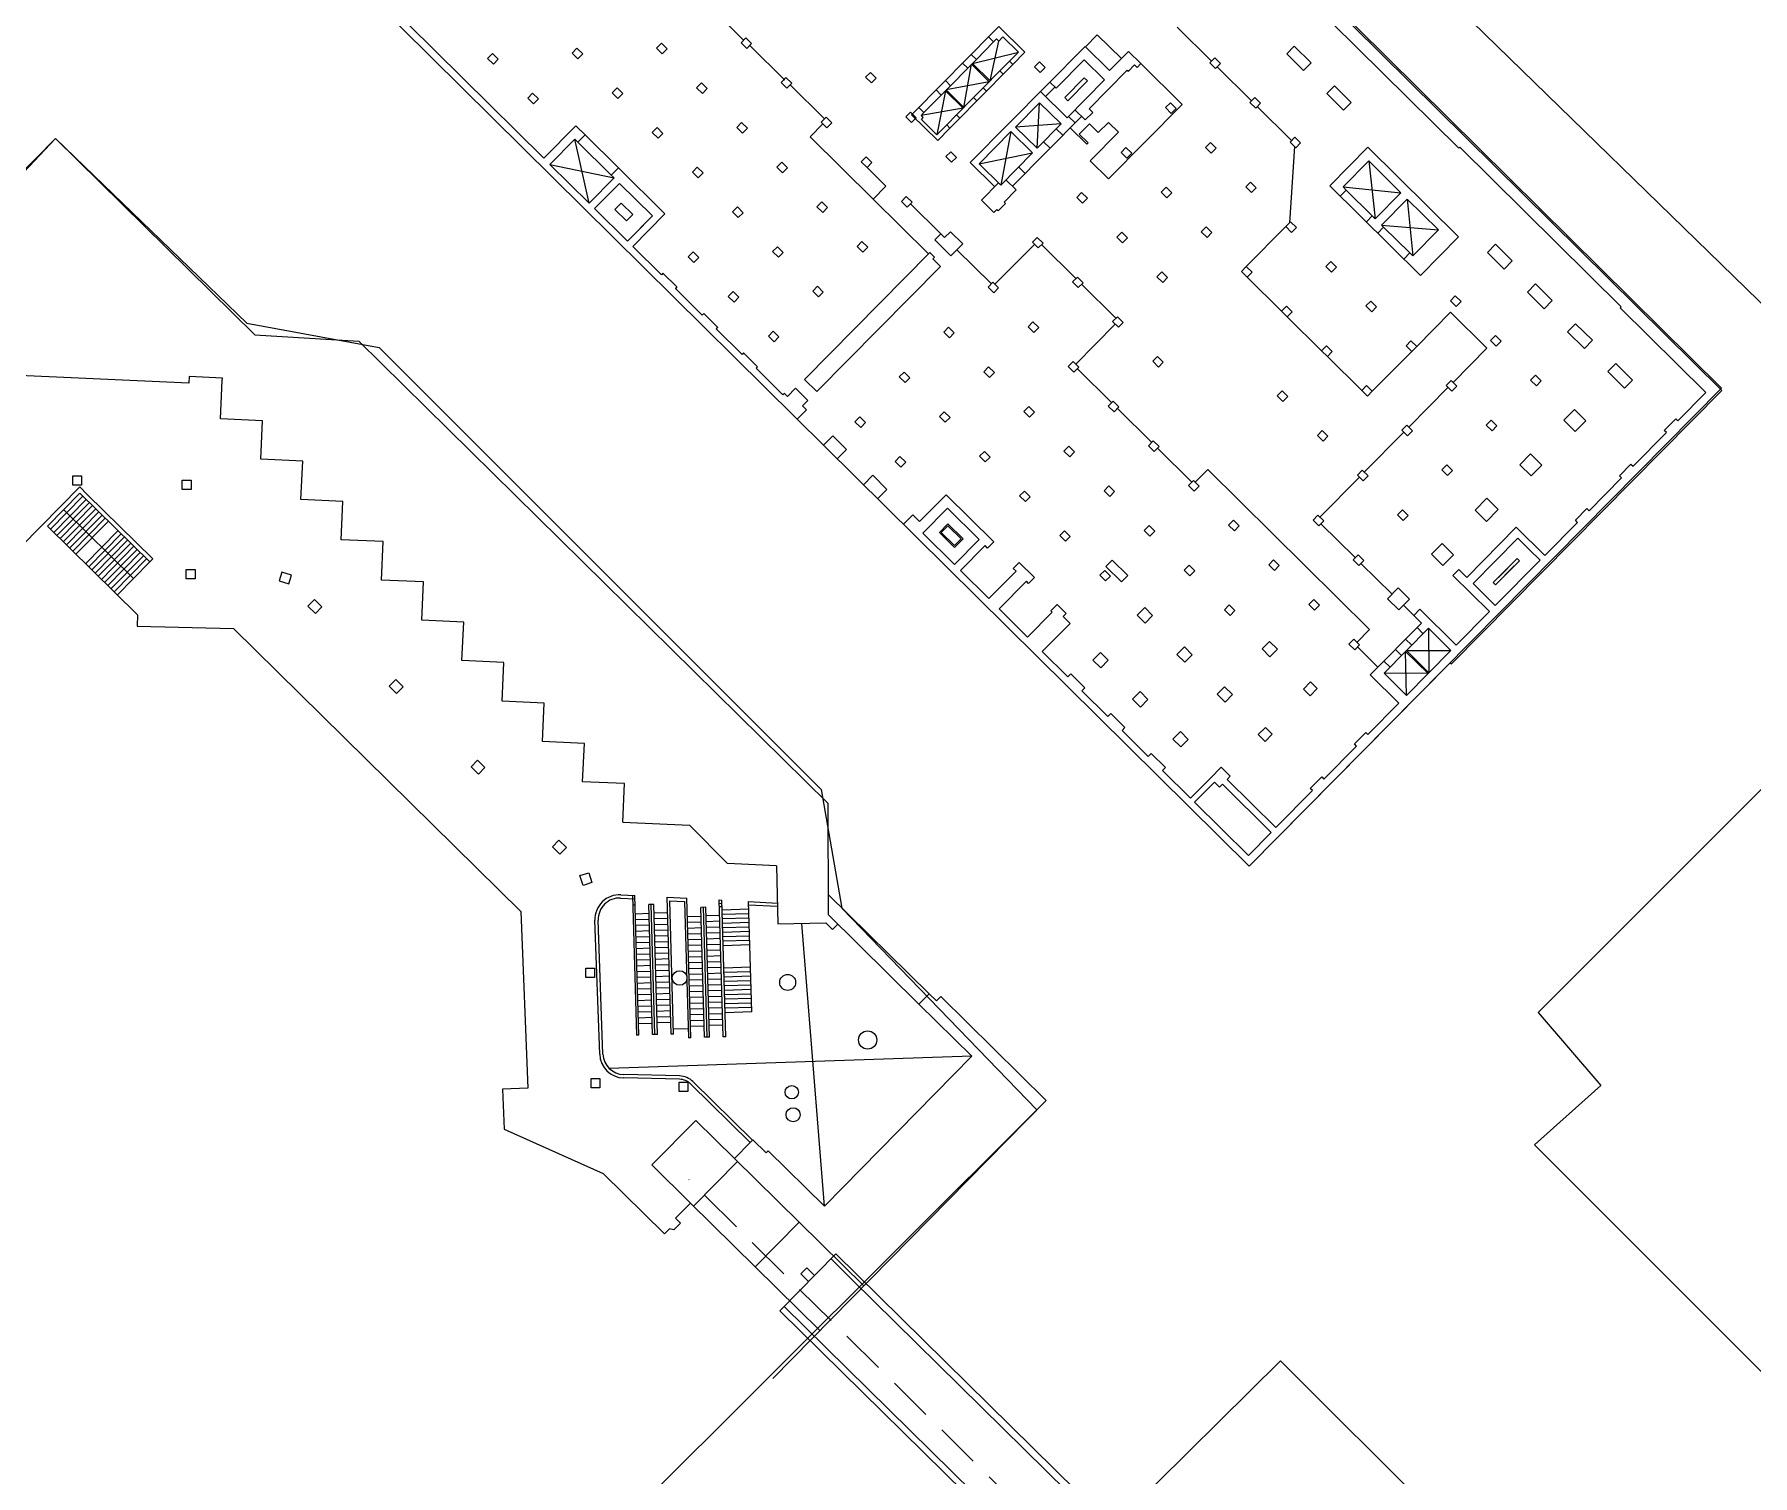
# Model space of a CAD drawing. Header units: inches. Extents: x 2320 to 12644, y -1199 to 8127.
# Drawn here: x 5254 to 5873, y 5929 to 6448 of the extents above; entities that cross this region are included whole.
import ezdxf

# ---------------------------------------------------------------- set-up
doc = ezdxf.new("R2010")
doc.units = ezdxf.units.IN
doc.header["$LTSCALE"] = 32
doc.header["$MEASUREMENT"] = 0
doc.linetypes.add('DASHED', pattern=[0.75, 0.5, -0.25])
for name, color, linetype in [('Buildings', 1, 'Continuous'), ('Floor Plan', 4, 'Continuous'), ('Underground', 3, 'Continuous')]:
    doc.layers.add(name, color=color, linetype=linetype)
doc.layers.add('Pathways', color=30, linetype='DASHED', lineweight=30)

msp = doc.modelspace()

# ---------------------------------------------------------------- linework, layer by layer
at = {"layer": 'Buildings'}
for p, q in [((5861.65, 6320.32), (5527.21, 6651)), ((5883.99, 6343.1), (5741.62, 6481.73)), ((5357.94, 6477.96), (5691.47, 6148.2)), ((5104.89, 6243.73), (5261.39, 6410.25)), ((5261.39, 6410.25), (5330.36, 6343.8)), ((5330.36, 6343.8), (5378, 6335.02)), ((5378, 6335.02), (5537.24, 6175.78)), ((5691.47, 6148.2), (5861.65, 6320.32)), ((5940.98, 6240.98), (5795.54, 6095.54)), ((5537.24, 6175.78), (5544.76, 6133.15)), ((5544.76, 6133.15), (5614.98, 6060.43)), ((5795.54, 6095.54), (5818.11, 6069.2)), ((5818.11, 6069.2), (5794.28, 6047.89)), ((5614.98, 6060.43), (5270.17, 5716.87)), ((5794.28, 6047.89), (5937.22, 5904.95)), ((5702.75, 5970.15), (5582.38, 5851.03)), ((5998.66, 5675.49), (5702.75, 5970.15))]:
    msp.add_line(p, q, dxfattribs=at)
at = {"layer": 'Floor Plan'}
for p, q in [((5199.78, 6347.64), (5261.39, 6410.25)), ((5261.39, 6410.25), (5333.3, 6339.5)), ((5333.3, 6339.5), (5370.69, 6337.25)), ((5370.69, 6337.25), (5539.72, 6170.94)), ((5309.46, 6322.1), (5225.18, 6325.96)), ((5309.58, 6324.51), (5309.46, 6322.1)), ((5321.56, 6323.96), (5309.58, 6324.51)), ((5320.88, 6309.27), (5321.52, 6323.08)), ((5321.52, 6323.08), (5321.56, 6323.96)), ((5336.01, 6308.58), (5320.88, 6309.27)), ((5335.38, 6294.77), (5336.01, 6308.58)), ((5350.51, 6294.07), (5335.38, 6294.77)), ((5349.88, 6280.27), (5350.51, 6294.07)), ((5249.1, 6263.35), (5270.18, 6284.77)), ((5270.18, 6284.77), (5272.91, 6282.07)), ((5270.27, 6282.49), (5258.57, 6270.6)), ((5271.35, 6281.43), (5259.64, 6269.54)), ((5272.49, 6280.31), (5260.79, 6268.41)), ((5273.64, 6279.18), (5261.94, 6267.28)), ((5274.79, 6278.05), (5263.08, 6266.16)), ((5275.93, 6276.92), (5264.23, 6265.03)), ((5295.42, 6257.75), (5270.27, 6282.49)), ((5272.91, 6282.07), (5296.51, 6258.85)), ((5365.01, 6279.57), (5349.88, 6280.27)), ((5364.37, 6265.76), (5365.01, 6279.57)), ((5289.57, 6251.8), (5264.42, 6276.54)), ((5277.08, 6275.79), (5265.38, 6263.9)), ((5278.23, 6274.67), (5266.52, 6262.77)), ((5279.37, 6273.54), (5267.67, 6261.64)), ((5280.52, 6272.41), (5268.82, 6260.52)), ((5258.57, 6270.6), (5291.02, 6238.67)), ((5283.96, 6269.03), (5272.25, 6257.13)), ((5285.1, 6267.9), (5273.4, 6256)), ((5286.25, 6266.77), (5274.55, 6254.88)), ((5287.4, 6265.64), (5275.69, 6253.75)), ((5288.54, 6264.51), (5276.84, 6252.62)), ((5379.5, 6265.07), (5364.37, 6265.76)), ((5378.87, 6251.26), (5379.5, 6265.07)), ((5289.69, 6263.39), (5277.99, 6251.49)), ((5290.84, 6262.26), (5279.13, 6250.36)), ((5291.98, 6261.13), (5280.28, 6249.24)), ((5293.13, 6260), (5281.43, 6248.11)), ((5294.28, 6258.87), (5282.57, 6246.98)), ((5296.51, 6258.85), (5295.42, 6257.75)), ((5295.42, 6257.75), (5283.72, 6245.85)), ((5394, 6250.57), (5378.87, 6251.26)), ((5393.37, 6236.76), (5394, 6250.57)), ((5291.02, 6238.67), (5290.92, 6234.69)), ((5290.92, 6234.69), (5325.57, 6233.78)), ((5325.57, 6233.78), (5429.12, 6131.89)), ((5408.5, 6236.06), (5393.37, 6236.76)), ((5407.87, 6222.25), (5408.5, 6236.06)), ((5423, 6221.56), (5407.87, 6222.25)), ((5422.36, 6207.63), (5422.99, 6221.44)), ((5437.49, 6206.94), (5422.36, 6207.63)), ((5436.85, 6193.13), (5437.49, 6206.94)), ((5451.99, 6192.44), (5436.85, 6193.13)), ((5451.35, 6178.63), (5451.99, 6192.44)), ((5466.48, 6177.93), (5451.35, 6178.63)), ((5465.85, 6164.12), (5466.48, 6177.93)), ((5539.72, 6170.94), (5539.83, 6130.76)), ((5465.85, 6164.12), (5489.84, 6163.02)), ((5503.59, 6149.23), (5489.84, 6163.02)), ((5521.18, 6148.37), (5503.59, 6149.23)), ((5521.18, 6148.37), (5521.71, 6127.41)), ((5465.05, 6136.73), (5470.2, 6136.46)), ((5465.11, 6137.91), (5470.16, 6137.65)), ((5469.27, 6137.69), (5470.72, 6087.41)), ((5471.61, 6087.43), (5470.16, 6137.65)), ((5483.23, 6087.77), (5481.81, 6137.04)), ((5481.81, 6137.04), (5488.94, 6136.66)), ((5484.12, 6087.79), (5482.73, 6135.8)), ((5482.73, 6135.8), (5488.08, 6135.52)), ((5488.08, 6135.52), (5489.5, 6086.42)), ((5490.39, 6086.45), (5488.94, 6136.66)), ((5502.01, 6086.78), (5500.59, 6136.05)), ((5500.59, 6136.05), (5501.48, 6136.01)), ((5500.62, 6134.87), (5501.51, 6134.82)), ((5502.65, 6095.45), (5501.48, 6136.01)), ((5502.9, 6086.81), (5501.48, 6136.01)), ((5512.29, 6095.73), (5511.15, 6135.5)), ((5511.15, 6135.5), (5521.52, 6134.96)), ((5576.18, 6102.29), (5539.81, 6138.08)), ((5429.12, 6131.89), (5431.6, 6068.3)), ((5457.49, 6080.52), (5455.78, 6128.73)), ((5458.68, 6080.56), (5456.96, 6128.77)), ((5470.26, 6134.24), (5469.37, 6134.21)), ((5470.35, 6131.1), (5475.27, 6131.24)), ((5470.41, 6129.02), (5475.33, 6129.16)), ((5476.96, 6134.43), (5475.18, 6134.38)), ((5476.53, 6087.57), (5475.18, 6134.38)), ((5477.42, 6087.6), (5476.07, 6134.4)), ((5478.31, 6087.62), (5476.96, 6134.43)), ((5481.97, 6131.43), (5477.05, 6131.29)), ((5482.03, 6129.35), (5477.11, 6129.21)), ((5489.13, 6130.11), (5494.05, 6130.25)), ((5495.74, 6133.45), (5493.96, 6133.4)), ((5495.31, 6086.59), (5493.96, 6133.4)), ((5496.2, 6086.62), (5494.85, 6133.42)), ((5497.09, 6086.64), (5495.74, 6133.45)), ((5500.75, 6130.45), (5495.83, 6130.31)), ((5500.81, 6128.37), (5495.89, 6128.23)), ((5501.55, 6133.61), (5500.66, 6133.59)), ((5511.23, 6132.71), (5501.58, 6132.43)), ((5511.27, 6131.1), (5501.63, 6130.82)), ((5511.32, 6129.49), (5501.67, 6129.21)), ((5511.18, 6134.31), (5521.45, 6133.77)), ((5539.83, 6130.76), (5572.53, 6098.59)), ((5470.47, 6126.94), (5475.39, 6127.08)), ((5470.53, 6124.86), (5475.45, 6125)), ((5470.59, 6122.78), (5475.51, 6122.92)), ((5482.09, 6127.27), (5477.17, 6127.13)), ((5482.15, 6125.19), (5477.23, 6125.05)), ((5482.21, 6123.11), (5477.29, 6122.97)), ((5489.19, 6128.03), (5494.11, 6128.18)), ((5489.25, 6125.95), (5494.17, 6126.1)), ((5489.31, 6123.87), (5494.23, 6124.02)), ((5500.87, 6126.29), (5495.95, 6126.15)), ((5500.93, 6124.21), (5496.01, 6124.07)), ((5500.99, 6122.13), (5496.07, 6121.99)), ((5511.36, 6127.88), (5501.72, 6127.61)), ((5511.36, 6127.88), (5501.72, 6127.61)), ((5511.41, 6126.28), (5501.77, 6126)), ((5511.46, 6124.67), (5501.81, 6124.39)), ((5511.5, 6123.06), (5501.86, 6122.78)), ((5521.71, 6127.41), (5538.91, 6127.84)), ((5538.46, 6025.82), (5530.31, 6127.63)), ((5538.91, 6127.84), (5541.35, 6125.44)), ((5541.35, 6125.44), (5543.26, 6127.39)), ((5470.65, 6120.7), (5475.57, 6120.84)), ((5470.71, 6118.62), (5475.63, 6118.76)), ((5470.77, 6116.54), (5475.69, 6116.68)), ((5482.27, 6121.03), (5477.35, 6120.89)), ((5482.33, 6118.96), (5477.41, 6118.81)), ((5482.39, 6116.88), (5477.47, 6116.73)), ((5489.37, 6121.8), (5494.29, 6121.94)), ((5489.43, 6119.72), (5494.35, 6119.86)), ((5489.49, 6117.64), (5494.41, 6117.78)), ((5501.05, 6120.05), (5496.13, 6119.91)), ((5501.11, 6117.97), (5496.19, 6117.83)), ((5511.55, 6121.45), (5501.9, 6121.18)), ((5511.6, 6119.85), (5501.95, 6119.57)), ((5511.6, 6119.85), (5501.95, 6119.57)), ((5470.83, 6114.46), (5475.75, 6114.6)), ((5470.89, 6112.38), (5475.81, 6112.52)), ((5470.95, 6110.3), (5475.87, 6110.45)), ((5482.45, 6114.8), (5477.53, 6114.65)), ((5482.51, 6112.72), (5477.59, 6112.58)), ((5482.57, 6110.64), (5477.65, 6110.5)), ((5489.55, 6115.56), (5494.47, 6115.7)), ((5489.61, 6113.48), (5494.53, 6113.62)), ((5489.67, 6111.4), (5494.59, 6111.54)), ((5501.17, 6115.89), (5496.25, 6115.75)), ((5501.23, 6113.81), (5496.31, 6113.67)), ((5501.29, 6111.73), (5496.37, 6111.59)), ((5511.83, 6111.81), (5502.18, 6111.53)), ((5511.83, 6111.81), (5502.18, 6111.53)), ((5511.87, 6110.2), (5502.23, 6109.92)), ((5471.01, 6108.22), (5475.93, 6108.37)), ((5471.07, 6106.14), (5475.99, 6106.29)), ((5471.13, 6104.07), (5476.05, 6104.21)), ((5482.63, 6108.56), (5477.71, 6108.42)), ((5482.69, 6106.48), (5477.77, 6106.34)), ((5482.75, 6104.4), (5477.83, 6104.26)), ((5489.73, 6109.32), (5494.65, 6109.46)), ((5489.79, 6107.24), (5494.71, 6107.38)), ((5489.85, 6105.16), (5494.77, 6105.3)), ((5501.35, 6109.65), (5496.43, 6109.51)), ((5501.41, 6107.58), (5496.49, 6107.43)), ((5501.47, 6105.5), (5496.55, 6105.35)), ((5511.92, 6108.59), (5502.28, 6108.31)), ((5511.97, 6106.98), (5502.32, 6106.71)), ((5512.01, 6105.38), (5502.37, 6105.1)), ((5512.06, 6103.77), (5502.41, 6103.49)), ((5512.06, 6103.77), (5502.41, 6103.49)), ((5471.19, 6101.99), (5476.11, 6102.13)), ((5471.25, 6099.91), (5476.17, 6100.05)), ((5471.31, 6097.83), (5476.23, 6097.97)), ((5482.81, 6102.32), (5477.89, 6102.18)), ((5482.87, 6100.24), (5477.95, 6100.1)), ((5482.93, 6098.16), (5478.01, 6098.02)), ((5489.91, 6103.08), (5494.83, 6103.22)), ((5489.97, 6101), (5494.89, 6101.14)), ((5490.03, 6098.92), (5494.95, 6099.07)), ((5501.53, 6103.42), (5496.61, 6103.28)), ((5501.59, 6101.34), (5496.67, 6101.2)), ((5501.65, 6099.26), (5496.73, 6099.12)), ((5512.11, 6102.16), (5502.46, 6101.88)), ((5512.15, 6100.55), (5502.51, 6100.28)), ((5512.2, 6098.95), (5502.55, 6098.67)), ((5512.25, 6097.34), (5502.6, 6097.06)), ((5572.53, 6098.59), (5576.18, 6102.29)), ((5572.53, 6098.59), (5591.6, 6079.82)), ((5576.18, 6102.29), (5578.82, 6099.7)), ((5578.82, 6099.7), (5580.36, 6101.27)), ((5580.36, 6101.27), (5618.36, 6063.88)), ((5471.37, 6095.75), (5476.29, 6095.89)), ((5471.43, 6093.67), (5476.35, 6093.81)), ((5471.49, 6091.59), (5476.41, 6091.73)), ((5482.99, 6096.08), (5478.07, 6095.94)), ((5483.05, 6094), (5478.13, 6093.86)), ((5483.11, 6091.92), (5478.19, 6091.78)), ((5490.09, 6096.84), (5495.01, 6096.99)), ((5490.15, 6094.77), (5495.07, 6094.91)), ((5490.21, 6092.69), (5495.13, 6092.83)), ((5501.71, 6097.18), (5496.79, 6097.04)), ((5501.77, 6095.1), (5496.85, 6094.96)), ((5501.83, 6093.02), (5496.91, 6092.88)), ((5512.29, 6095.73), (5502.65, 6095.45)), ((5471.61, 6087.43), (5470.72, 6087.41)), ((5478.31, 6087.62), (5476.53, 6087.57)), ((5484.12, 6087.79), (5483.23, 6087.77)), ((5484.06, 6089.61), (5489.4, 6089.76)), ((5490.39, 6086.45), (5489.5, 6086.42)), ((5490.27, 6090.61), (5495.19, 6090.75)), ((5497.09, 6086.64), (5495.31, 6086.59)), ((5501.89, 6090.94), (5496.97, 6090.8)), ((5502.9, 6086.81), (5502.01, 6086.78)), ((5591.6, 6079.82), (5460.96, 6075.37)), ((5591.6, 6079.82), (5538.46, 6025.82)), ((5486.27, 6072.67), (5466.18, 6073.15)), ((5431.6, 6068.3), (5422.51, 6067.95)), ((5422.51, 6067.95), (5423.07, 6053.5)), ((5486.25, 6071.48), (5466.15, 6071.97)), ((5490.25, 6069.79), (5511.68, 6048.7)), ((5491.08, 6070.63), (5512.51, 6049.54)), ((5519.82, 5963.73), (5618.36, 6063.88)), ((5492.09, 6056.67), (5476.3, 6040.62)), ((5506.03, 6042.95), (5492.09, 6056.67)), ((5423.07, 6053.5), (5458.8, 6037.61)), ((5511.68, 6048.7), (5506.03, 6042.95)), ((5512.65, 6049.73), (5511.66, 6048.73)), ((5517.49, 6044.97), (5512.65, 6049.73)), ((5507.12, 6041.88), (5491.33, 6025.83)), ((5506.03, 6042.95), (5552.64, 5997.09)), ((5518.23, 6045.73), (5517.49, 6044.97)), ((5538.46, 6025.82), (5518.23, 6045.73)), ((5480.88, 6015.89), (5458.8, 6037.61)), ((5490.23, 6026.91), (5476.3, 6040.62)), ((5490.23, 6026.91), (5484.85, 6021.44)), ((5536.85, 5981.04), (5490.23, 6026.91)), ((5482.62, 6017.65), (5480.88, 6015.89)), ((5484.16, 6017.25), (5482.62, 6017.65)), ((5486.6, 6019.72), (5484.16, 6017.25)), ((5484.85, 6021.44), (5486.6, 6019.72)), ((5529.33, 6020.02), (5513.54, 6003.97)), ((5542.59, 6008.66), (5522.42, 5988.16)), ((5548.5, 5999.31), (5540.83, 6006.87)), ((5550.27, 6001.11), (5542.59, 6008.66)), ((5548.5, 5999.31), (5703, 5847.29)), ((5550.27, 6001.11), (5704.77, 5849.09)), ((5522.42, 5988.16), (5684.6, 5828.59)), ((5523.95, 5989.71), (5686.12, 5830.14))]:
    msp.add_line(p, q, dxfattribs=at)
for points in [[(5267.64, 6288.73), (5270.83, 6288.75), (5270.85, 6285.38), (5267.66, 6285.36)], [(5307.11, 6287.18), (5310.3, 6287.21), (5310.33, 6283.84), (5307.14, 6283.81)], [(5308.53, 6255.02), (5311.71, 6255.04), (5311.74, 6251.67), (5308.55, 6251.65)], [(5346.53, 6253.03), (5342.95, 6254.13), (5341.97, 6250.94), (5345.56, 6249.84)], [(5354.75, 6244.19), (5357.43, 6241.56), (5355.09, 6239.19), (5352.41, 6241.82)], [(5384.01, 6215.4), (5386.69, 6212.77), (5384.35, 6210.39), (5381.67, 6213.02)], [(5413.5, 6186.39), (5416.18, 6183.75), (5413.84, 6181.38), (5411.16, 6184.01)], [(5442.82, 6157.54), (5445.49, 6154.91), (5443.15, 6152.53), (5440.48, 6155.16)], [(5453.55, 6145.88), (5454.7, 6142.31), (5451.53, 6141.28), (5450.37, 6144.85)], [(5452.46, 6111.52), (5455.65, 6111.55), (5455.67, 6108.18), (5452.49, 6108.15)], [(5454.37, 6071.73), (5457.55, 6071.75), (5457.58, 6068.38), (5454.39, 6068.36)], [(5486.09, 6070.4), (5489.28, 6070.43), (5489.31, 6067.06), (5486.12, 6067.03)], [(5532.15, 6003.62), (5534.93, 6000.89), (5532.76, 5998.69), (5529.99, 6001.42)]]:
    msp.add_lwpolyline(points, close=True, dxfattribs=at)
for centre, radius in [((5486.29, 6107.96), 2.63), ((5525.22, 6106.36), 2.88), ((5554.03, 6085.64), 3.28), ((5526.71, 6066.82), 2.42), ((5527.18, 6058.72), 2.53)]:
    msp.add_circle(centre, radius, dxfattribs=at)
for centre, radius, start, end in [((5464.65, 6129.05), 8.87, 87.00286, 182.0384), ((5464.65, 6129.05), 7.69, 87.00286, 182.0384), ((5466.36, 6080.84), 8.87, 182.0384, 268.62935), ((5466.36, 6080.84), 7.69, 182.0384, 268.62935), ((5486.1, 6065.57), 7.1, 45.46331, 88.62935), ((5486.1, 6065.57), 5.92, 45.46331, 88.62935)]:
    msp.add_arc(centre, radius, start, end, dxfattribs=at)
at = {"layer": 'Pathways'}
msp.add_lwpolyline([(5995.51, 5426.8), (5878.29, 5555.12), (5676.02, 5744.2), (5728.57, 5798.91), (5489.6, 6035.35)], dxfattribs=at)
at = {"layer": 'Underground'}
for p, q in [((5527.73, 6649.67), (5861.72, 6319.45)), ((5691.28, 6481.62), (5766.98, 6406.77)), ((5691.47, 6148.2), (5357.96, 6477.98)), ((5437.32, 6403.14), (5362.4, 6477.22)), ((5509.31, 6445.6), (5496.93, 6457.84)), ((5665.49, 6450.37), (5677.89, 6438.1)), ((5477.99, 6442.82), (5479.74, 6444.6)), ((5481.81, 6442.55), (5479.74, 6444.6)), ((5508.42, 6444.7), (5510.17, 6446.47)), ((5510.48, 6442.65), (5508.42, 6444.7)), ((5512.24, 6444.42), (5510.17, 6446.47)), ((5512.24, 6444.42), (5510.48, 6442.65)), ((5597.58, 6446.82), (5591.36, 6440.54)), ((5599.43, 6445), (5593.21, 6438.71)), ((5598.11, 6430.98), (5601.25, 6445.33)), ((5636.73, 6447.58), (5632.46, 6443.26)), ((5636.73, 6447.58), (5645.43, 6438.99)), ((5417.14, 6439.06), (5418.9, 6440.83)), ((5419.21, 6437.01), (5417.14, 6439.06)), ((5420.96, 6438.79), (5418.9, 6440.83)), ((5420.96, 6438.79), (5419.21, 6437.01)), ((5447.56, 6440.94), (5449.31, 6442.72)), ((5449.63, 6438.9), (5447.56, 6440.94)), ((5451.38, 6440.67), (5449.31, 6442.72)), ((5451.38, 6440.67), (5449.63, 6438.9)), ((5480.06, 6440.78), (5477.99, 6442.82)), ((5481.81, 6442.55), (5480.06, 6440.78)), ((5524.19, 6431.3), (5511.58, 6443.76)), ((5591.01, 6401.54), (5632.36, 6443.36)), ((5591.77, 6437.25), (5608.33, 6441.31)), ((5601.66, 6434.57), (5605.17, 6438.12)), ((5614.14, 6436.04), (5615.9, 6437.82)), ((5617.96, 6435.77), (5615.9, 6437.82)), ((5621.94, 6428.33), (5632.06, 6438.56)), ((5632.06, 6438.56), (5639.38, 6431.32)), ((5632.36, 6443.36), (5641.16, 6434.67)), ((5641.16, 6434.67), (5648.02, 6441.61)), ((5648.02, 6441.61), (5652.48, 6437.21)), ((5677.31, 6437.51), (5679.06, 6439.28)), ((5681.13, 6437.24), (5679.06, 6439.28)), ((5705, 6440.7), (5707.72, 6443.45)), ((5705, 6440.7), (5711.05, 6434.71)), ((5707.72, 6443.45), (5713.77, 6437.47)), ((5522.86, 6430.41), (5524.61, 6432.19)), ((5526.68, 6430.14), (5524.61, 6432.19)), ((5553.29, 6432.29), (5555.05, 6434.06)), ((5555.36, 6430.24), (5553.29, 6432.29)), ((5557.11, 6432.01), (5555.05, 6434.06)), ((5557.11, 6432.01), (5555.36, 6430.24)), ((5588.23, 6437.37), (5582.02, 6431.08)), ((5590.08, 6435.54), (5583.86, 6429.25)), ((5588.7, 6421.46), (5591.48, 6436.96)), ((5591.48, 6436.96), (5597.83, 6430.69)), ((5591.77, 6437.25), (5598.11, 6430.98)), ((5602.86, 6433.39), (5606.37, 6436.94)), ((5616.21, 6434), (5614.14, 6436.04)), ((5617.96, 6435.77), (5616.21, 6434)), ((5633.8, 6420.97), (5647.47, 6434.79)), ((5647.47, 6434.79), (5647.88, 6434.39)), ((5647.88, 6434.39), (5650.2, 6436.73)), ((5650.2, 6436.73), (5651.12, 6435.83)), ((5651.12, 6435.83), (5652.48, 6437.21)), ((5652.48, 6437.21), (5667.36, 6422.49)), ((5679.38, 6435.47), (5677.31, 6437.51)), ((5681.13, 6437.24), (5679.38, 6435.47)), ((5679.96, 6436.06), (5692.34, 6423.82)), ((5711.05, 6434.71), (5713.77, 6437.47)), ((5431.59, 6424.77), (5433.34, 6426.55)), ((5435.41, 6424.5), (5433.34, 6426.55)), ((5462.01, 6426.66), (5463.76, 6428.43)), ((5464.08, 6424.62), (5462.01, 6426.66)), ((5465.83, 6426.39), (5463.76, 6428.43)), ((5465.83, 6426.39), (5464.08, 6424.62)), ((5492.43, 6428.54), (5494.19, 6430.31)), ((5494.5, 6426.49), (5492.43, 6428.54)), ((5496.26, 6428.26), (5494.19, 6430.31)), ((5496.26, 6428.26), (5494.5, 6426.49)), ((5524.93, 6428.37), (5522.86, 6430.41)), ((5526.68, 6430.14), (5524.93, 6428.37)), ((5538.53, 6417.36), (5526.15, 6429.6)), ((5578.69, 6427.72), (5572.47, 6421.43)), ((5580.54, 6425.89), (5574.32, 6419.6)), ((5582.08, 6427.45), (5578.97, 6411.62)), ((5582.08, 6427.45), (5588.42, 6421.18)), ((5597.83, 6430.69), (5582.36, 6427.73)), ((5582.36, 6427.73), (5588.7, 6421.46)), ((5595.66, 6428.5), (5592.15, 6424.95)), ((5596.86, 6427.32), (5593.35, 6423.77)), ((5616.33, 6427.14), (5625.9, 6417.68)), ((5618.15, 6425.34), (5621.52, 6428.75)), ((5619.7, 6430.55), (5621.94, 6428.33)), ((5625.9, 6417.68), (5639.38, 6431.32)), ((5719.45, 6426.4), (5722.18, 6429.16)), ((5719.45, 6426.4), (5725.51, 6420.42)), ((5722.18, 6429.16), (5728.23, 6423.17)), ((5433.66, 6422.73), (5431.59, 6424.77)), ((5435.41, 6424.5), (5433.66, 6422.73)), ((5567.74, 6418), (5569.49, 6419.77)), ((5571.56, 6417.73), (5569.49, 6419.77)), ((5588.42, 6421.18), (5573.29, 6418.56)), ((5607.31, 6414.38), (5615.97, 6423.14)), ((5615.06, 6406.72), (5615.97, 6423.14)), ((5615.97, 6423.14), (5623.72, 6415.48)), ((5628.73, 6420.55), (5632.41, 6416.91)), ((5632.41, 6416.91), (5635.13, 6419.66)), ((5633.8, 6420.97), (5635.13, 6419.66)), ((5667.36, 6422.49), (5640.85, 6395.67)), ((5661.33, 6421.35), (5663.08, 6423.12)), ((5663.4, 6419.3), (5661.33, 6421.35)), ((5665.15, 6421.08), (5663.08, 6423.12)), ((5665.15, 6421.08), (5663.4, 6419.3)), ((5691.75, 6423.23), (5693.51, 6425)), ((5693.82, 6421.18), (5691.75, 6423.23)), ((5695.58, 6422.95), (5693.51, 6425)), ((5695.58, 6422.95), (5693.82, 6421.18)), ((5694.41, 6421.77), (5706.78, 6409.53)), ((5725.51, 6420.42), (5728.23, 6423.17)), ((5448.91, 6414.86), (5437.32, 6403.14)), ((5448.91, 6414.86), (5452.29, 6411.53)), ((5476.45, 6412.37), (5478.21, 6414.15)), ((5480.27, 6412.1), (5478.21, 6414.15)), ((5506.88, 6414.25), (5508.63, 6416.02)), ((5508.95, 6412.21), (5506.88, 6414.25)), ((5510.7, 6413.98), (5508.63, 6416.02)), ((5510.7, 6413.98), (5508.95, 6412.21)), ((5533.28, 6410.88), (5537.89, 6415.55)), ((5537.31, 6416.13), (5539.06, 6417.9)), ((5539.38, 6414.08), (5537.31, 6416.13)), ((5541.13, 6415.86), (5539.06, 6417.9)), ((5541.13, 6415.86), (5539.38, 6414.08)), ((5569.81, 6415.96), (5567.74, 6418)), ((5571.56, 6417.73), (5569.81, 6415.96)), ((5586.01, 6418.73), (5582.5, 6415.19)), ((5587.2, 6417.55), (5583.69, 6414)), ((5606.18, 6393.03), (5631.08, 6418.22)), ((5623.72, 6415.48), (5607.31, 6414.38)), ((5607.31, 6414.38), (5615.06, 6406.72)), ((5615.06, 6406.72), (5623.72, 6415.48)), ((5621.99, 6413.73), (5624.34, 6411.4)), ((5628.76, 6415.86), (5626.4, 6418.19)), ((5632.98, 6408.17), (5626.99, 6414.08)), ((5633.92, 6415.54), (5630.27, 6411.85)), ((5637.13, 6412.37), (5633.92, 6415.54)), ((5640.78, 6416.06), (5637.13, 6412.37)), ((5644.4, 6412.48), (5640.78, 6416.06)), ((5448.56, 6410), (5439.57, 6400.92)), ((5453.68, 6386.97), (5448.56, 6410)), ((5449.68, 6408.89), (5448.56, 6410)), ((5452.29, 6411.53), (5449.68, 6408.89)), ((5461.62, 6397.09), (5449.68, 6408.89)), ((5452.29, 6411.53), (5464.22, 6399.73)), ((5478.52, 6410.33), (5476.45, 6412.37)), ((5480.27, 6412.1), (5478.52, 6410.33)), ((5556.03, 6388.39), (5533.28, 6410.88)), ((5594.21, 6401.13), (5605.67, 6412.72)), ((5605.67, 6412.72), (5601.96, 6393.47)), ((5605.67, 6412.72), (5613.42, 6405.06)), ((5617.4, 6409.09), (5619.76, 6406.76)), ((5630.27, 6411.85), (5633.48, 6408.68)), ((5633.48, 6408.68), (5632.98, 6408.17)), ((5634.24, 6402.2), (5644.4, 6412.48)), ((5645.35, 6405.19), (5647.1, 6406.96)), ((5649.17, 6404.92), (5647.1, 6406.96)), ((5675.77, 6407.06), (5677.53, 6408.84)), ((5677.84, 6405.02), (5675.77, 6407.06)), ((5679.59, 6406.79), (5677.53, 6408.84)), ((5707.76, 6407.4), (5706.01, 6379.85)), ((5706.2, 6408.95), (5707.96, 6410.72)), ((5708.27, 6406.9), (5706.2, 6408.95)), ((5710.02, 6408.67), (5707.96, 6410.72)), ((5710.02, 6408.67), (5708.27, 6406.9)), ((5453.68, 6386.97), (5439.57, 6400.92)), ((5439.57, 6400.92), (5462.66, 6396.06)), ((5521.33, 6399.97), (5523.08, 6401.74)), ((5525.15, 6399.69), (5523.08, 6401.74)), ((5551.75, 6401.84), (5553.51, 6403.62)), ((5553.82, 6399.8), (5551.75, 6401.84)), ((5555.57, 6401.57), (5553.51, 6403.62)), ((5555.57, 6401.57), (5553.82, 6399.8)), ((5582.18, 6403.72), (5583.94, 6405.49)), ((5584.25, 6401.67), (5582.18, 6403.72)), ((5586.01, 6403.44), (5583.94, 6405.49)), ((5586.01, 6403.44), (5584.25, 6401.67)), ((5599.81, 6392.85), (5591.01, 6401.54)), ((5594.21, 6401.13), (5613.42, 6405.06)), ((5594.21, 6401.13), (5601.96, 6393.47)), ((5601.96, 6393.47), (5613.42, 6405.06)), ((5640.85, 6395.67), (5634.24, 6402.2)), ((5647.41, 6403.14), (5645.35, 6405.19)), ((5649.17, 6404.92), (5647.41, 6403.14)), ((5679.59, 6406.79), (5677.84, 6405.02)), ((5734.59, 6402.14), (5736.91, 6381.34)), ((5462.66, 6396.06), (5453.68, 6386.97)), ((5464.22, 6399.73), (5461.62, 6397.09)), ((5462.66, 6396.06), (5461.62, 6397.09)), ((5464.22, 6399.73), (5481.02, 6383.12)), ((5490.9, 6398.09), (5492.65, 6399.86)), ((5492.97, 6396.04), (5490.9, 6398.09)), ((5494.72, 6397.82), (5492.65, 6399.86)), ((5494.72, 6397.82), (5492.97, 6396.04)), ((5523.39, 6397.92), (5521.33, 6399.97)), ((5525.15, 6399.69), (5523.39, 6397.92)), ((5553.82, 6399.8), (5560.64, 6393.05)), ((5603.83, 6395.36), (5607.5, 6391.72)), ((5608.43, 6400.02), (5610.79, 6397.69)), ((5690.22, 6392.78), (5691.98, 6394.56)), ((5694.04, 6392.51), (5691.98, 6394.56)), ((5464.66, 6394.08), (5455.68, 6384.99)), ((5476.5, 6382.38), (5464.66, 6394.08)), ((5556.03, 6388.39), (5560.64, 6393.05)), ((5575.94, 6368.71), (5556.03, 6388.39)), ((5566.2, 6387.56), (5567.95, 6389.33)), ((5570.02, 6387.29), (5567.95, 6389.33)), ((5595.06, 6388.05), (5601.18, 6394.23)), ((5603.16, 6387.32), (5607.5, 6391.72)), ((5629.37, 6389.02), (5631.12, 6390.8)), ((5631.44, 6386.98), (5629.37, 6389.02)), ((5633.19, 6388.75), (5631.12, 6390.8)), ((5633.19, 6388.75), (5631.44, 6386.98)), ((5659.79, 6390.9), (5661.54, 6392.68)), ((5661.86, 6388.86), (5659.79, 6390.9)), ((5663.61, 6390.63), (5661.54, 6392.68)), ((5663.61, 6390.63), (5661.86, 6388.86)), ((5692.29, 6390.74), (5690.22, 6392.78)), ((5694.04, 6392.51), (5692.29, 6390.74)), ((5725.34, 6392.79), (5746.16, 6390.7)), ((5726.45, 6391.69), (5735.83, 6382.41)), ((5748.44, 6388.44), (5739.2, 6379.09)), ((5748.44, 6388.44), (5750.45, 6367.96)), ((5467.51, 6373.29), (5455.68, 6384.99)), ((5476.5, 6382.38), (5467.51, 6373.29)), ((5481.02, 6383.12), (5469.42, 6371.4)), ((5505.34, 6383.8), (5507.1, 6385.58)), ((5507.41, 6381.76), (5505.34, 6383.8)), ((5509.17, 6383.53), (5507.1, 6385.58)), ((5509.17, 6383.53), (5507.41, 6381.76)), ((5535.77, 6385.68), (5537.52, 6387.45)), ((5537.84, 6383.64), (5535.77, 6385.68)), ((5539.59, 6385.41), (5537.52, 6387.45)), ((5539.59, 6385.41), (5537.84, 6383.64)), ((5568.27, 6385.51), (5566.2, 6387.56)), ((5570.02, 6387.29), (5568.27, 6385.51)), ((5580.36, 6375.92), (5569.45, 6386.71)), ((5595.06, 6388.05), (5599.52, 6383.64)), ((5599.52, 6383.64), (5600.55, 6384.69)), ((5600.55, 6384.69), (5601.09, 6384.15)), ((5601.09, 6384.15), (5603.7, 6386.79)), ((5603.16, 6387.32), (5603.7, 6386.79)), ((5736.91, 6381.34), (5735.83, 6382.41)), ((5578.23, 6373.76), (5580.36, 6375.92)), ((5580.36, 6375.92), (5581.73, 6374.56)), ((5581.73, 6374.56), (5583.83, 6376.68)), ((5583.83, 6376.68), (5588.28, 6372.28)), ((5643.81, 6374.74), (5645.57, 6376.51)), ((5647.63, 6374.47), (5645.57, 6376.51)), ((5674.24, 6376.62), (5675.99, 6378.4)), ((5676.31, 6374.58), (5674.24, 6376.62)), ((5678.06, 6376.35), (5675.99, 6378.4)), ((5678.06, 6376.35), (5676.31, 6374.58)), ((5704.67, 6378.5), (5690.44, 6364.11)), ((5704.67, 6378.5), (5706.42, 6380.27)), ((5706.73, 6376.45), (5704.67, 6378.5)), ((5708.49, 6378.22), (5706.42, 6380.27)), ((5708.49, 6378.22), (5706.73, 6376.45)), ((5739.93, 6378.36), (5737.79, 6376.2)), ((5739.2, 6379.09), (5739.93, 6378.36)), ((5739.2, 6379.09), (5759.7, 6377.31)), ((5739.93, 6378.36), (5749.38, 6369.02)), ((5479.73, 6361.21), (5469.42, 6371.4)), ((5519.79, 6369.52), (5521.54, 6371.29)), ((5523.61, 6369.25), (5521.54, 6371.29)), ((5550.22, 6371.4), (5551.97, 6373.17)), ((5552.29, 6369.35), (5550.22, 6371.4)), ((5554.04, 6371.12), (5551.97, 6373.17)), ((5554.04, 6371.12), (5552.29, 6369.35)), ((5578.23, 6373.76), (5584.05, 6368)), ((5584.05, 6368), (5588.28, 6372.28)), ((5598.62, 6357.94), (5586.22, 6370.2)), ((5614.13, 6372.13), (5599.9, 6357.74)), ((5613.39, 6372.86), (5615.14, 6374.63)), ((5615.46, 6370.82), (5613.39, 6372.86)), ((5617.21, 6372.59), (5615.14, 6374.63)), ((5617.21, 6372.59), (5615.46, 6370.82)), ((5629.05, 6359.81), (5616.67, 6372.05)), ((5645.88, 6372.69), (5643.81, 6374.74)), ((5647.63, 6374.47), (5645.88, 6372.69)), ((5777.28, 6369.22), (5780.18, 6372.14)), ((5786.23, 6366.16), (5780.18, 6372.14)), ((5786.23, 6366.16), (5780.18, 6372.14)), ((5489.37, 6367.64), (5491.12, 6369.41)), ((5491.44, 6365.59), (5489.37, 6367.64)), ((5493.19, 6367.36), (5491.12, 6369.41)), ((5493.19, 6367.36), (5491.44, 6365.59)), ((5521.86, 6367.47), (5519.79, 6369.52)), ((5523.61, 6369.25), (5521.86, 6367.47)), ((5531.25, 6323.51), (5576.4, 6369.18)), ((5535.7, 6319.1), (5580.26, 6364.17)), ((5576.4, 6369.18), (5578.13, 6367.47)), ((5577.53, 6366.87), (5578.13, 6367.47)), ((5577.53, 6366.87), (5580.26, 6364.17)), ((5688.68, 6362.33), (5690.44, 6364.11)), ((5692.5, 6362.06), (5690.44, 6364.11)), ((5719.11, 6364.21), (5720.86, 6365.98)), ((5721.18, 6362.16), (5719.11, 6364.21)), ((5722.93, 6363.94), (5720.86, 6365.98)), ((5722.93, 6363.94), (5721.18, 6362.16)), ((5750.45, 6367.96), (5749.38, 6369.02)), ((5777.28, 6369.22), (5783.34, 6363.23)), ((5777.29, 6369.22), (5783.34, 6363.24)), ((5783.34, 6363.23), (5786.23, 6366.16)), ((5480.27, 6361.75), (5479.73, 6361.21)), ((5485.29, 6356.78), (5480.27, 6361.75)), ((5597.4, 6356.7), (5599.15, 6358.48)), ((5601.22, 6356.43), (5599.15, 6358.48)), ((5627.83, 6358.58), (5629.59, 6360.35)), ((5629.9, 6356.53), (5627.83, 6358.58)), ((5631.65, 6358.3), (5629.59, 6360.35)), ((5631.65, 6358.3), (5629.9, 6356.53)), ((5643.5, 6345.53), (5631.12, 6357.77)), ((5658.26, 6360.46), (5660.02, 6362.23)), ((5660.33, 6358.41), (5658.26, 6360.46)), ((5662.08, 6360.19), (5660.02, 6362.23)), ((5662.08, 6360.19), (5660.33, 6358.41)), ((5690.75, 6360.29), (5688.68, 6362.33)), ((5692.5, 6362.06), (5690.75, 6360.29)), ((5690.75, 6360.29), (5703.13, 6348.05)), ((5791.74, 6354.92), (5794.63, 6357.85)), ((5800.69, 6351.86), (5794.63, 6357.85)), ((5800.69, 6351.86), (5794.63, 6357.85)), ((5485.29, 6356.78), (5484.75, 6356.24)), ((5494.46, 6346.64), (5484.75, 6356.24)), ((5503.82, 6353.35), (5505.57, 6355.12)), ((5505.89, 6351.31), (5503.82, 6353.35)), ((5507.64, 6353.08), (5505.57, 6355.12)), ((5507.64, 6353.08), (5505.89, 6351.31)), ((5534.24, 6355.24), (5535.99, 6357.01)), ((5536.3, 6353.19), (5534.24, 6355.24)), ((5538.06, 6354.96), (5535.99, 6357.01)), ((5538.06, 6354.96), (5536.3, 6353.19)), ((5599.47, 6354.66), (5597.4, 6356.7)), ((5601.22, 6356.43), (5599.47, 6354.66)), ((5733.56, 6349.93), (5735.31, 6351.7)), ((5737.38, 6349.65), (5735.31, 6351.7)), ((5763.98, 6351.8), (5765.74, 6353.58)), ((5766.05, 6349.76), (5763.98, 6351.8)), ((5767.8, 6351.53), (5765.74, 6353.58)), ((5767.8, 6351.53), (5766.05, 6349.76)), ((5791.74, 6354.92), (5797.8, 6348.94)), ((5791.74, 6354.92), (5797.79, 6348.94)), ((5797.79, 6348.94), (5800.69, 6351.86)), ((5495, 6347.19), (5494.46, 6346.64)), ((5500.02, 6342.22), (5495, 6347.19)), ((5642.28, 6344.3), (5644.04, 6346.07)), ((5646.1, 6344.02), (5644.04, 6346.07)), ((5703.13, 6348.05), (5704.88, 6349.82)), ((5705.2, 6346), (5703.13, 6348.05)), ((5706.95, 6347.78), (5704.88, 6349.82)), ((5706.95, 6347.78), (5705.2, 6346)), ((5705.2, 6346), (5717.57, 6333.77)), ((5735.63, 6347.88), (5733.56, 6349.93)), ((5737.38, 6349.65), (5735.63, 6347.88)), ((5751.82, 6335.37), (5764, 6347.68)), ((5764, 6347.68), (5777.1, 6334.73)), ((5825.14, 6349.25), (5855.98, 6318.75)), ((5500.02, 6342.22), (5499.48, 6341.67)), ((5508.79, 6332.47), (5499.48, 6341.67)), ((5518.26, 6339.07), (5520.02, 6340.84)), ((5520.33, 6337.02), (5518.26, 6339.07)), ((5522.08, 6338.79), (5520.02, 6340.84)), ((5522.08, 6338.79), (5520.33, 6337.02)), ((5581.42, 6340.54), (5583.17, 6342.31)), ((5583.49, 6338.5), (5581.42, 6340.54)), ((5585.24, 6340.27), (5583.17, 6342.31)), ((5585.24, 6340.27), (5583.49, 6338.5)), ((5611.85, 6342.42), (5613.6, 6344.19)), ((5613.92, 6340.37), (5611.85, 6342.42)), ((5615.67, 6342.15), (5613.6, 6344.19)), ((5615.67, 6342.15), (5613.92, 6340.37)), ((5629.03, 6328.94), (5643.26, 6343.33)), ((5644.35, 6342.25), (5642.28, 6344.3)), ((5646.1, 6344.02), (5644.35, 6342.25)), ((5778.43, 6337.52), (5780.18, 6339.29)), ((5782.25, 6337.25), (5780.18, 6339.29)), ((5806.2, 6340.63), (5809.09, 6343.55)), ((5806.2, 6340.63), (5812.25, 6334.65)), ((5806.2, 6340.63), (5812.25, 6334.64)), ((5815.14, 6337.57), (5809.09, 6343.55)), ((5815.14, 6337.57), (5809.09, 6343.55)), ((5509.33, 6333.02), (5508.79, 6332.47)), ((5514.35, 6328.05), (5509.33, 6333.02)), ((5717.57, 6333.77), (5719.33, 6335.54)), ((5719.64, 6331.72), (5717.57, 6333.77)), ((5721.4, 6333.49), (5719.33, 6335.54)), ((5721.4, 6333.49), (5719.64, 6331.72)), ((5735.84, 6319.21), (5750.07, 6333.6)), ((5748, 6335.64), (5749.76, 6337.41)), ((5750.07, 6333.6), (5748, 6335.64)), ((5751.82, 6335.37), (5749.76, 6337.41)), ((5751.82, 6335.37), (5750.07, 6333.6)), ((5777.1, 6334.73), (5764.92, 6322.42)), ((5780.5, 6335.47), (5778.43, 6337.52)), ((5782.25, 6337.25), (5780.5, 6335.47)), ((5812.25, 6334.64), (5815.14, 6337.57)), ((5514.35, 6328.05), (5513.81, 6327.51)), ((5523.51, 6317.91), (5513.81, 6327.51)), ((5595.87, 6326.26), (5597.62, 6328.03)), ((5599.69, 6325.98), (5597.62, 6328.03)), ((5626.3, 6328.14), (5628.05, 6329.91)), ((5628.37, 6326.09), (5626.3, 6328.14)), ((5630.12, 6327.87), (5628.05, 6329.91)), ((5630.12, 6327.87), (5628.37, 6326.09)), ((5641.97, 6315.09), (5629.59, 6327.33)), ((5656.72, 6330.01), (5658.48, 6331.78)), ((5658.79, 6327.96), (5656.72, 6330.01)), ((5660.55, 6329.73), (5658.48, 6331.78)), ((5660.55, 6329.73), (5658.79, 6327.96)), ((5719.64, 6331.72), (5732.02, 6319.48)), ((5820.65, 6326.33), (5823.55, 6329.26)), ((5829.6, 6323.27), (5823.55, 6329.26)), ((5829.6, 6323.27), (5823.55, 6329.26)), ((5525.17, 6317.36), (5528.07, 6320.29)), ((5528.07, 6320.29), (5532.53, 6315.89)), ((5531.25, 6323.51), (5535.7, 6319.1)), ((5565.44, 6324.38), (5567.19, 6326.15)), ((5567.51, 6322.34), (5565.44, 6324.38)), ((5569.26, 6324.11), (5567.19, 6326.15)), ((5569.26, 6324.11), (5567.51, 6322.34)), ((5597.93, 6324.21), (5595.87, 6326.26)), ((5599.69, 6325.98), (5597.93, 6324.21)), ((5732.02, 6319.48), (5733.77, 6321.25)), ((5735.84, 6319.21), (5733.77, 6321.25)), ((5763.17, 6320.65), (5748.94, 6306.26)), ((5762.45, 6321.36), (5764.2, 6323.13)), ((5764.52, 6319.31), (5762.45, 6321.36)), ((5766.27, 6321.08), (5764.2, 6323.13)), ((5766.27, 6321.08), (5764.52, 6319.31)), ((5792.87, 6323.23), (5794.63, 6325.01)), ((5794.94, 6321.19), (5792.87, 6323.23)), ((5796.7, 6322.96), (5794.63, 6325.01)), ((5796.7, 6322.96), (5794.94, 6321.19)), ((5820.65, 6326.33), (5826.71, 6320.34)), ((5820.66, 6326.33), (5826.71, 6320.35)), ((5826.71, 6320.34), (5829.6, 6323.27)), ((5524.06, 6318.46), (5523.51, 6317.91)), ((5525.17, 6317.36), (5524.06, 6318.46)), ((5530.6, 6313.94), (5532.53, 6315.89)), ((5640.74, 6313.85), (5642.49, 6315.62)), ((5644.56, 6313.58), (5642.49, 6315.62)), ((5701.6, 6317.6), (5703.35, 6319.37)), ((5703.66, 6315.56), (5701.6, 6317.6)), ((5705.42, 6317.33), (5703.35, 6319.37)), ((5705.42, 6317.33), (5703.66, 6315.56)), ((5734.09, 6317.44), (5732.02, 6319.48)), ((5735.84, 6319.21), (5734.09, 6317.44)), ((5764.39, 6221.02), (5861.72, 6319.45)), ((5845.92, 6308.58), (5855.98, 6318.75)), ((5528.66, 6309.18), (5532, 6312.56)), ((5532, 6312.56), (5530.6, 6313.94)), ((5549.47, 6308.21), (5551.22, 6309.98)), ((5551.53, 6306.17), (5549.47, 6308.21)), ((5553.29, 6307.94), (5551.22, 6309.98)), ((5553.29, 6307.94), (5551.53, 6306.17)), ((5579.89, 6310.1), (5581.64, 6311.87)), ((5581.95, 6308.05), (5579.89, 6310.1)), ((5583.71, 6309.82), (5581.64, 6311.87)), ((5583.71, 6309.82), (5581.95, 6308.05)), ((5610.32, 6311.98), (5612.07, 6313.75)), ((5612.38, 6309.93), (5610.32, 6311.98)), ((5614.14, 6311.7), (5612.07, 6313.75)), ((5614.14, 6311.7), (5612.38, 6309.93)), ((5642.81, 6311.8), (5640.74, 6313.85)), ((5644.56, 6313.58), (5642.81, 6311.8)), ((5656.41, 6300.81), (5644.04, 6313.05)), ((5776.89, 6307.07), (5778.65, 6308.84)), ((5780.72, 6306.8), (5778.65, 6308.84)), ((5538.11, 6299.84), (5541.45, 6303.22)), ((5546.42, 6298.31), (5541.45, 6303.22)), ((5716.04, 6303.32), (5717.79, 6305.09)), ((5718.11, 6301.27), (5716.04, 6303.32)), ((5719.86, 6303.04), (5717.79, 6305.09)), ((5719.86, 6303.04), (5718.11, 6301.27)), ((5747.19, 6304.48), (5732.96, 6290.09)), ((5746.47, 6305.2), (5748.22, 6306.97)), ((5748.53, 6303.15), (5746.47, 6305.2)), ((5750.29, 6304.92), (5748.22, 6306.97)), ((5750.29, 6304.92), (5748.53, 6303.15)), ((5778.96, 6305.03), (5776.89, 6307.07)), ((5780.72, 6306.8), (5778.96, 6305.03)), ((5829.78, 6292.26), (5841.79, 6304.4)), ((5543.08, 6294.93), (5546.42, 6298.31)), ((5563.91, 6293.93), (5565.66, 6295.7)), ((5567.73, 6293.65), (5565.66, 6295.7)), ((5594.33, 6295.81), (5596.09, 6297.59)), ((5596.4, 6293.77), (5594.33, 6295.81)), ((5598.16, 6295.54), (5596.09, 6297.59)), ((5598.16, 6295.54), (5596.4, 6293.77)), ((5624.76, 6297.69), (5626.51, 6299.46)), ((5626.83, 6295.64), (5624.76, 6297.69)), ((5628.58, 6297.42), (5626.51, 6299.46)), ((5628.58, 6297.42), (5626.83, 6295.64)), ((5655.19, 6299.57), (5656.94, 6301.34)), ((5657.25, 6297.52), (5655.19, 6299.57)), ((5659.01, 6299.29), (5656.94, 6301.34)), ((5659.01, 6299.29), (5657.25, 6297.52)), ((5670.86, 6286.52), (5658.48, 6298.76)), ((5565.98, 6291.88), (5563.91, 6293.93)), ((5567.73, 6293.65), (5565.98, 6291.88)), ((5676.56, 6291.05), (5672, 6286.44)), ((5734.86, 6233.42), (5676.56, 6291.05)), ((5730.49, 6289.03), (5732.24, 6290.8)), ((5734.31, 6288.76), (5732.24, 6290.8)), ((5760.91, 6290.91), (5762.66, 6292.68)), ((5762.98, 6288.87), (5760.91, 6290.91)), ((5764.73, 6290.64), (5762.66, 6292.68)), ((5764.73, 6290.64), (5762.98, 6288.87)), ((5552.53, 6285.59), (5555.87, 6288.96)), ((5560.98, 6283.9), (5555.87, 6288.96)), ((5560.98, 6283.9), (5557.64, 6280.53)), ((5608.78, 6281.53), (5610.53, 6283.3)), ((5612.6, 6281.25), (5610.53, 6283.3)), ((5639.2, 6283.4), (5640.96, 6285.18)), ((5641.27, 6281.36), (5639.2, 6283.4)), ((5643.02, 6283.13), (5640.96, 6285.18)), ((5643.02, 6283.13), (5641.27, 6281.36)), ((5669.63, 6285.28), (5671.38, 6287.05)), ((5671.7, 6283.24), (5669.63, 6285.28)), ((5673.45, 6285.01), (5671.38, 6287.05)), ((5673.45, 6285.01), (5671.7, 6283.24)), ((5731.21, 6288.32), (5716.98, 6273.93)), ((5732.56, 6286.99), (5730.49, 6289.03)), ((5734.31, 6288.76), (5732.56, 6286.99)), ((5813.91, 6276.2), (5825.65, 6288.08)), ((5582.29, 6281.97), (5572.72, 6272.3)), ((5582.75, 6277.08), (5573.88, 6268.11)), ((5582.29, 6281.97), (5599.48, 6264.97)), ((5594.17, 6265.79), (5582.75, 6277.08)), ((5610.85, 6279.48), (5608.78, 6281.53)), ((5612.6, 6281.25), (5610.85, 6279.48)), ((5570.29, 6274.7), (5566.95, 6271.33)), ((5572.72, 6272.3), (5570.29, 6274.7)), ((5653.65, 6269.12), (5655.4, 6270.89)), ((5657.47, 6268.85), (5655.4, 6270.89)), ((5684.08, 6271), (5685.83, 6272.77)), ((5686.15, 6268.95), (5684.08, 6271)), ((5687.9, 6270.72), (5685.83, 6272.77)), ((5687.9, 6270.72), (5686.15, 6268.95)), ((5714.51, 6272.87), (5716.26, 6274.64)), ((5716.58, 6270.82), (5714.51, 6272.87)), ((5718.33, 6272.6), (5716.26, 6274.64)), ((5718.33, 6272.6), (5716.58, 6270.82)), ((5729.67, 6259.31), (5717.29, 6271.54)), ((5744.93, 6274.75), (5746.69, 6276.52)), ((5747, 6272.7), (5744.93, 6274.75)), ((5748.75, 6274.47), (5746.69, 6276.52)), ((5748.75, 6274.47), (5747, 6272.7)), ((5809.78, 6272.03), (5797.96, 6260.08)), ((5585.3, 6256.82), (5573.88, 6268.11)), ((5594.17, 6265.79), (5585.3, 6256.82)), ((5597.26, 6262.73), (5599.48, 6264.97)), ((5623.22, 6267.24), (5624.98, 6269.01)), ((5625.29, 6265.2), (5623.22, 6267.24)), ((5627.04, 6266.97), (5624.98, 6269.01)), ((5627.04, 6266.97), (5625.29, 6265.2)), ((5655.72, 6267.07), (5653.65, 6269.12)), ((5657.47, 6268.85), (5655.72, 6267.07)), ((5787.69, 6270.24), (5769.87, 6252.22)), ((5788.28, 6266.28), (5772.15, 6249.97)), ((5787.69, 6270.24), (5797.96, 6260.08)), ((5792.46, 6262.14), (5788.28, 6266.28)), ((5596.33, 6263.65), (5587.46, 6254.68)), ((5597.26, 6262.73), (5596.33, 6263.65)), ((5698.52, 6256.71), (5700.28, 6258.48)), ((5702.34, 6256.44), (5700.28, 6258.48)), ((5728.95, 6258.58), (5730.71, 6260.36)), ((5731.02, 6256.54), (5728.95, 6258.58)), ((5732.77, 6258.31), (5730.71, 6260.36)), ((5732.77, 6258.31), (5731.02, 6256.54)), ((5796.27, 6258.37), (5780.15, 6242.07)), ((5792.46, 6262.14), (5796.27, 6258.37)), ((5597.71, 6244.55), (5587.46, 6254.68)), ((5607.51, 6254.46), (5597.71, 6244.55)), ((5608.65, 6257.61), (5606.51, 6255.45)), ((5606.51, 6255.45), (5607.51, 6254.46)), ((5614.14, 6252.18), (5608.65, 6257.61)), ((5614.14, 6252.18), (5612, 6250.02)), ((5637.67, 6252.96), (5639.42, 6254.73)), ((5639.74, 6250.91), (5637.67, 6252.96)), ((5641.49, 6252.68), (5639.42, 6254.73)), ((5641.49, 6252.68), (5639.74, 6250.91)), ((5668.1, 6254.83), (5669.85, 6256.61)), ((5670.16, 6252.79), (5668.1, 6254.83)), ((5671.92, 6254.56), (5669.85, 6256.61)), ((5671.92, 6254.56), (5670.16, 6252.79)), ((5700.59, 6254.67), (5698.52, 6256.71)), ((5702.34, 6256.44), (5700.59, 6254.67)), ((5742.95, 6246.18), (5731.73, 6257.26)), ((5764.86, 6252.9), (5767, 6255.07)), ((5764.86, 6252.9), (5778.01, 6239.9)), ((5767, 6255.07), (5769.87, 6252.22)), ((5611.23, 6250.79), (5601.42, 6240.87)), ((5612, 6250.02), (5611.23, 6250.79)), ((5772.15, 6249.97), (5780.15, 6242.07)), ((5611.67, 6230.73), (5601.42, 6240.87)), ((5622.28, 6242.43), (5620.06, 6240.19)), ((5620.06, 6240.19), (5620.55, 6239.71)), ((5622.28, 6242.43), (5625.51, 6239.24)), ((5682.54, 6240.55), (5684.29, 6242.32)), ((5684.61, 6238.5), (5682.54, 6240.55)), ((5686.36, 6240.28), (5684.29, 6242.32)), ((5686.36, 6240.28), (5684.61, 6238.5)), ((5712.97, 6242.43), (5714.72, 6244.2)), ((5715.04, 6240.38), (5712.97, 6242.43)), ((5716.79, 6242.15), (5714.72, 6244.2)), ((5716.79, 6242.15), (5715.04, 6240.38)), ((5750.74, 6238.54), (5747.08, 6242.16)), ((5750.74, 6238.54), (5752.92, 6240.75)), ((5752.92, 6240.75), (5766.03, 6227.79)), ((5778.01, 6239.9), (5766.03, 6227.79)), ((5620.55, 6239.71), (5611.67, 6230.73)), ((5626.95, 6235.65), (5616.94, 6225.52)), ((5625.51, 6239.24), (5624.43, 6238.14)), ((5624.43, 6238.14), (5626.95, 6235.65)), ((5753.55, 6235.76), (5750.74, 6238.54)), ((5751.94, 6234.13), (5754.15, 6231.94)), ((5756.07, 6233.87), (5756.23, 6217.88)), ((5727.42, 6228.15), (5729.18, 6229.92)), ((5729.49, 6226.11), (5727.42, 6228.15)), ((5731.24, 6227.88), (5729.18, 6229.92)), ((5731.24, 6227.88), (5729.49, 6226.11)), ((5730.3, 6228.81), (5734.86, 6233.42)), ((5747.81, 6229.96), (5750.03, 6227.77)), ((5626.15, 6216.42), (5616.94, 6225.52)), ((5691.47, 6148.2), (5763.93, 6221.47)), ((5730.52, 6227.15), (5737.86, 6219.89)), ((5740.01, 6222.07), (5742.23, 6219.88)), ((5744.14, 6226.24), (5746.35, 6224.05)), ((5755.92, 6217.56), (5747.84, 6225.55)), ((5748.14, 6209.7), (5747.84, 6225.55)), ((5764.15, 6225.88), (5748.14, 6209.7)), ((5748.15, 6225.87), (5764.15, 6225.88)), ((5756.23, 6217.88), (5748.15, 6225.87)), ((5763.93, 6221.47), (5764.39, 6221.02)), ((5755.92, 6217.56), (5740.06, 6217.69)), ((5640.59, 6202.14), (5631.23, 6211.39)), ((5745.36, 6206.88), (5734.26, 6195.66)), ((5655.13, 6187.76), (5645.67, 6197.12)), ((5730.13, 6191.48), (5718.39, 6179.61)), ((5670.33, 6172.73), (5660.21, 6182.73)), ((5677.49, 6179.97), (5670.33, 6172.73)), ((5678.96, 6178.52), (5671.8, 6171.28)), ((5701.08, 6162.1), (5683.52, 6179.46)), ((5699.39, 6160.39), (5681.83, 6177.76)), ((5714.26, 6175.43), (5701.08, 6162.1)), ((5691.19, 6152.1), (5671.8, 6171.28)), ((5699.39, 6160.39), (5691.19, 6152.1))]:
    msp.add_line(p, q, dxfattribs=at)
for points in [[(5606.37, 6436.94), (5610.65, 6441.27), (5601.26, 6450.55), (5597.58, 6446.82)], [(5597.58, 6446.82), (5599.43, 6445)], [(5599.43, 6445), (5600.49, 6446.07), (5601.25, 6445.33)], [(5601.25, 6445.33), (5602.74, 6446.84), (5608.33, 6441.31), (5605.17, 6438.12)], [(5591.36, 6440.54), (5588.23, 6437.37)], [(5590.08, 6435.54), (5593.21, 6438.71)], [(5593.21, 6438.71), (5591.36, 6440.54)], [(5606.83, 6439.8), (5605.17, 6438.12)], [(5605.17, 6438.12), (5606.37, 6436.94)], [(5588.23, 6437.37), (5590.08, 6435.54)], [(5601.66, 6434.57), (5595.66, 6428.5)], [(5601.66, 6434.57), (5595.66, 6428.5)], [(5596.86, 6427.32), (5602.86, 6433.39)], [(5602.86, 6433.39), (5601.66, 6434.57)], [(5582.02, 6431.08), (5578.69, 6427.72)], [(5578.69, 6427.72), (5580.54, 6425.89)], [(5580.54, 6425.89), (5583.86, 6429.25)], [(5583.86, 6429.25), (5582.02, 6431.08)], [(5595.66, 6428.5), (5596.86, 6427.32)], [(5572.47, 6421.43), (5569.88, 6418.81), (5579.27, 6409.53), (5583.69, 6414)], [(5574.32, 6419.6), (5572.47, 6421.43)], [(5574.04, 6417.81), (5573.29, 6418.56), (5574.32, 6419.6)], [(5592.15, 6424.95), (5586.01, 6418.73)], [(5592.15, 6424.95), (5586.01, 6418.73)], [(5587.2, 6417.55), (5593.35, 6423.77)], [(5593.35, 6423.77), (5592.15, 6424.95)], [(5582.5, 6415.19), (5578.97, 6411.62), (5573.38, 6417.14), (5574.04, 6417.81)], [(5582.5, 6415.19), (5579.63, 6412.29)], [(5583.69, 6414), (5582.5, 6415.19)], [(5586.01, 6418.73), (5587.2, 6417.55)], [(5766.98, 6406.77), (5767.34, 6407.14), (5825.51, 6349.63), (5825.14, 6349.25)], [(5726.45, 6391.69), (5725.34, 6392.79), (5734.59, 6402.14), (5746.16, 6390.7)], [(5459.14, 6388.5), (5461.41, 6390.79)], [(5726.45, 6391.69), (5724.31, 6389.52)], [(5736.91, 6381.34), (5746.16, 6390.7)], [(5748.44, 6388.44), (5759.7, 6377.31), (5750.45, 6367.96)], [(5463.01, 6384.67), (5465.28, 6386.97)], [(5465.28, 6386.97), (5469.38, 6382.91), (5467.11, 6380.62), (5463.01, 6384.67)], [(5733.69, 6380.25), (5735.83, 6382.41)], [(5473.25, 6379.09), (5470.98, 6376.79)], [(5747.24, 6366.85), (5749.38, 6369.02)], [(5841.79, 6304.4), (5841.79, 6304.4), (5841.03, 6305.15), (5845.16, 6309.33), (5845.92, 6308.58)], [(5825.65, 6288.08), (5824.89, 6288.83), (5829.02, 6293.01), (5829.78, 6292.26)], [(5809.78, 6272.03), (5809.01, 6272.78), (5813.15, 6276.96), (5813.91, 6276.2)], [(5781.28, 6252.21), (5788.03, 6259.03), (5788.85, 6258.22), (5782.11, 6251.4)], [(5786.96, 6256.31), (5780.22, 6249.49), (5779.4, 6250.31), (5786.14, 6257.13)], [(5753.55, 6235.76), (5735.06, 6217.06), (5745.36, 6206.88)], [(5748.14, 6209.7), (5764.15, 6225.88), (5756.07, 6233.87)], [(5626.15, 6216.42), (5627.21, 6217.49), (5632.29, 6212.47), (5631.23, 6211.39)], [(5640.59, 6202.14), (5641.65, 6203.22), (5646.73, 6198.19), (5645.67, 6197.12)], [(5730.14, 6191.48), (5729.37, 6192.23), (5733.5, 6196.41), (5734.27, 6195.65)], [(5655.13, 6187.76), (5656.19, 6188.83), (5661.28, 6183.81), (5660.21, 6182.73)], [(5677.49, 6179.97), (5681.33, 6183.86), (5684.64, 6180.59), (5683.52, 6179.46)], [(5681.83, 6177.76), (5680.79, 6176.71), (5678.96, 6178.52)], [(5714.26, 6175.42), (5713.5, 6176.18), (5717.63, 6180.35), (5718.39, 6179.6)]]:
    msp.add_lwpolyline(points, dxfattribs=at)
for points in [[(5632.07, 6432.09), (5633.2, 6430.98), (5626.14, 6423.84), (5625.01, 6424.96)], [(5753.19, 6360.97), (5720.54, 6393.25), (5734.21, 6407.08), (5766.86, 6374.8)], [(5808.68, 6312.66), (5812.78, 6308.61), (5808.93, 6304.72), (5804.84, 6308.77)], [(5792.86, 6296.66), (5796.96, 6292.61), (5793.12, 6288.73), (5789.02, 6292.78)], [(5777.09, 6280.71), (5781.19, 6276.66), (5776.95, 6272.38), (5772.86, 6276.43)], [(5582.96, 6271.47), (5588.41, 6266.09), (5585.32, 6262.97), (5579.88, 6268.35)], [(5582.97, 6270.79), (5587.72, 6266.09), (5585.32, 6263.66), (5580.56, 6268.36)], [(5642.09, 6258.42), (5647.73, 6252.85), (5645.51, 6250.6), (5639.87, 6256.18)], [(5760.99, 6264.42), (5765.08, 6260.37), (5761.24, 6256.49), (5757.14, 6260.53)], [(5745.16, 6248.42), (5749.26, 6244.37), (5745.42, 6240.48), (5741.32, 6244.53)], [(5653.83, 6241.31), (5656.68, 6238.49), (5653.98, 6235.77), (5651.14, 6238.58)], [(5764.15, 6225.88), (5756.07, 6233.87), (5740.06, 6217.69), (5748.14, 6209.7)], [(5698.8, 6229.17), (5701.64, 6226.36), (5698.95, 6223.63), (5696.1, 6226.44)], [(5637.89, 6225.18), (5640.73, 6222.37), (5638.04, 6219.64), (5635.19, 6222.45)], [(5668.12, 6227.18), (5670.96, 6224.37), (5668.27, 6221.64), (5665.42, 6224.45)], [(5652.18, 6211.06), (5655.02, 6208.24), (5652.32, 6205.52), (5649.48, 6208.33)], [(5682.64, 6212.82), (5685.48, 6210.01), (5682.79, 6207.29), (5679.94, 6210.1)], [(5713.57, 6214.56), (5715.99, 6212.17), (5713.42, 6209.57), (5711, 6211.96)], [(5666.7, 6196.7), (5669.54, 6193.89), (5666.84, 6191.16), (5664, 6193.97)], [(5699.77, 6195.77), (5697.31, 6198.21), (5694.73, 6195.59), (5697.19, 6193.16)]]:
    msp.add_lwpolyline(points, close=True, dxfattribs=at)

doc.saveas('drawing.dxf')
